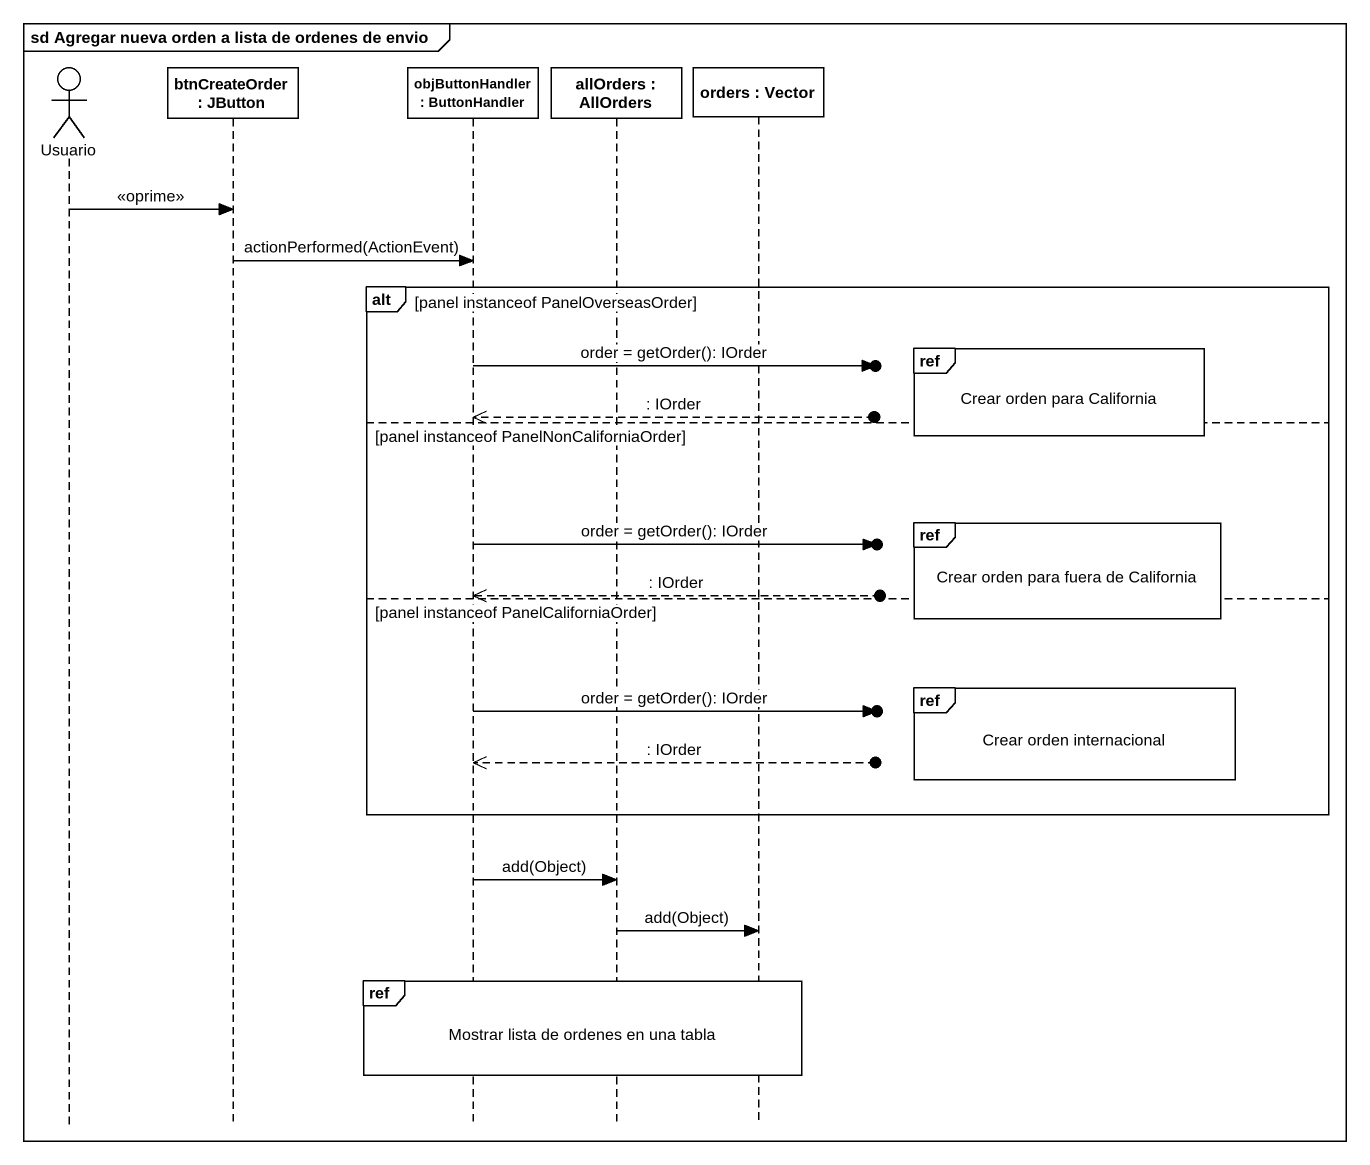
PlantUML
@startuml
mainframe sd Agregar nueva orden a lista de ordenes de envio
hide footbox
actor Usuario
participant "btnCreateOrder : JButton" as btnCreateOrder
participant "objButtonHandler : ButtonHandler" as objButtonHandler
participant "allOrders : AllOrders" as allOrders
participant "orders : Vector" as orders

Usuario -> btnCreateOrder : <<oprime>>
btnCreateOrder -> objButtonHandler : actionPerformed(ActionEvent)
alt panel instanceof PanelOverseasOrder
  ref over orders : Crear orden para California
  objButtonHandler ->o] : order = getOrder(): IOrder
  objButtonHandler <<--o] : : IOrder
else panel instanceof PanelNonCaliforniaOrder
  ref over orders : Crear orden para fuera de California
  objButtonHandler ->o] : order = getOrder(): IOrder
  objButtonHandler <<--o] : : IOrder
else panel instanceof PanelCaliforniaOrder
  ref over orders : Crear orden internacional
  objButtonHandler ->o] : order = getOrder(): IOrder
  objButtonHandler <<--o] : : IOrder
end
objButtonHandler -> allOrders : add(Object)
allOrders -> orders : add(Object)
ref over objButtonHandler, allOrders, orders : Mostrar lista de ordenes en una tabla
@enduml
